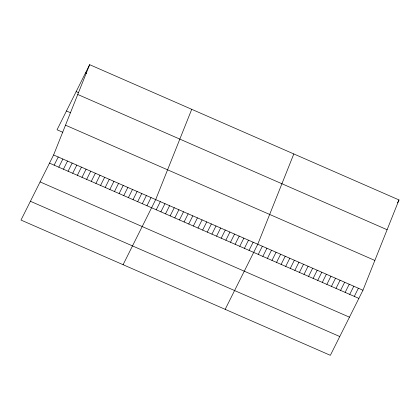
<?xml version="1.0" encoding="UTF-8"?>
<svg xmlns="http://www.w3.org/2000/svg" width="420" height="420" viewBox="0 0 420 420"><rect width="100%" height="100%" fill="white"/><g stroke="black" fill="none" stroke-linecap="round" stroke-linejoin="round"><path stroke-width="0.63" d="M53.597 154.97L89.644 64.675L399 199.936L362.954 290.231L330.356 355.325L21 220.064L53.597 154.97L362.954 290.231M191.73 109.31L155.684 199.605L123.086 264.7M293.816 153.946L257.77 244.241L225.178 309.335M89.644 64.675L57.047 129.77L62.848 132.305M54.149 165.16L58.238 157.001M58.79 167.191L62.879 159.028M63.431 169.218L67.52 161.059M68.072 171.245L72.156 163.086M72.713 173.276L76.797 165.118M77.354 175.303L81.438 167.144M81.995 177.334L86.079 169.171M86.636 179.361L90.72 171.203M91.271 181.393L95.361 173.229M95.912 183.419L100.002 175.261M100.553 185.451L104.643 177.287M105.194 187.478L109.279 179.319M109.835 189.509L113.92 181.346M114.476 191.536L118.561 183.377M119.117 193.562L123.202 185.404M123.758 195.594L127.843 187.435M128.394 197.621L132.484 189.462M133.035 199.652L137.125 191.489M137.676 201.679L141.766 193.52M142.317 203.71L146.402 195.547M146.958 205.737L151.042 197.578M156.24 209.795L160.325 201.637M160.881 211.827L164.966 203.663M165.517 213.853L169.607 205.695M170.158 215.88L174.248 207.722M174.799 217.912L178.889 209.753M179.44 219.938L183.524 211.78M184.081 221.97L188.165 213.806M188.722 223.997L192.806 215.838M193.363 226.028L197.447 217.865M198.004 228.055L202.088 219.896M202.64 230.087L206.729 221.923M207.281 232.113L211.37 223.954M211.922 234.14L216.011 225.981M216.562 236.171L220.647 228.013M221.203 238.198L225.288 230.039M225.845 240.23L229.929 232.071M230.486 242.256L234.57 234.097M235.127 244.288L239.211 236.124M239.762 246.314L243.852 238.156M244.403 248.346L248.493 240.182M249.044 250.373L253.134 242.214M258.258 254.399L262.348 246.241M262.831 256.399L266.921 248.241M267.404 258.4L271.493 250.241M271.976 260.4L276.066 252.242M276.549 262.4L280.639 254.242M281.127 264.401L285.212 256.237M285.7 266.401L289.784 258.237M290.272 268.396L294.357 260.237M294.845 270.396L298.93 262.238M299.418 272.396L303.502 264.238M303.991 274.397L308.075 266.238M308.564 276.397L312.648 268.233M313.136 278.397L317.221 270.233M317.709 280.397L321.794 272.233M322.282 282.392L326.366 274.234M326.855 284.393L330.944 276.234M331.427 286.393L335.517 278.234M336 288.393L340.09 280.235M340.573 290.393L344.663 282.23M345.145 292.394L349.235 284.23M349.724 294.389L353.808 286.23M397.541 202.85L399 199.936M354.296 296.389L358.381 288.23M85.559 72.839L86.72 73.343M76.146 91.623L78.467 92.636M77.747 94.474L387.104 229.73M66.454 110.98L70.513 112.76M65.494 125.176L374.85 260.432M49.513 163.133L358.869 298.389M40.099 181.918L349.461 317.179M30.408 201.28L339.764 336.536"/></g></svg>
